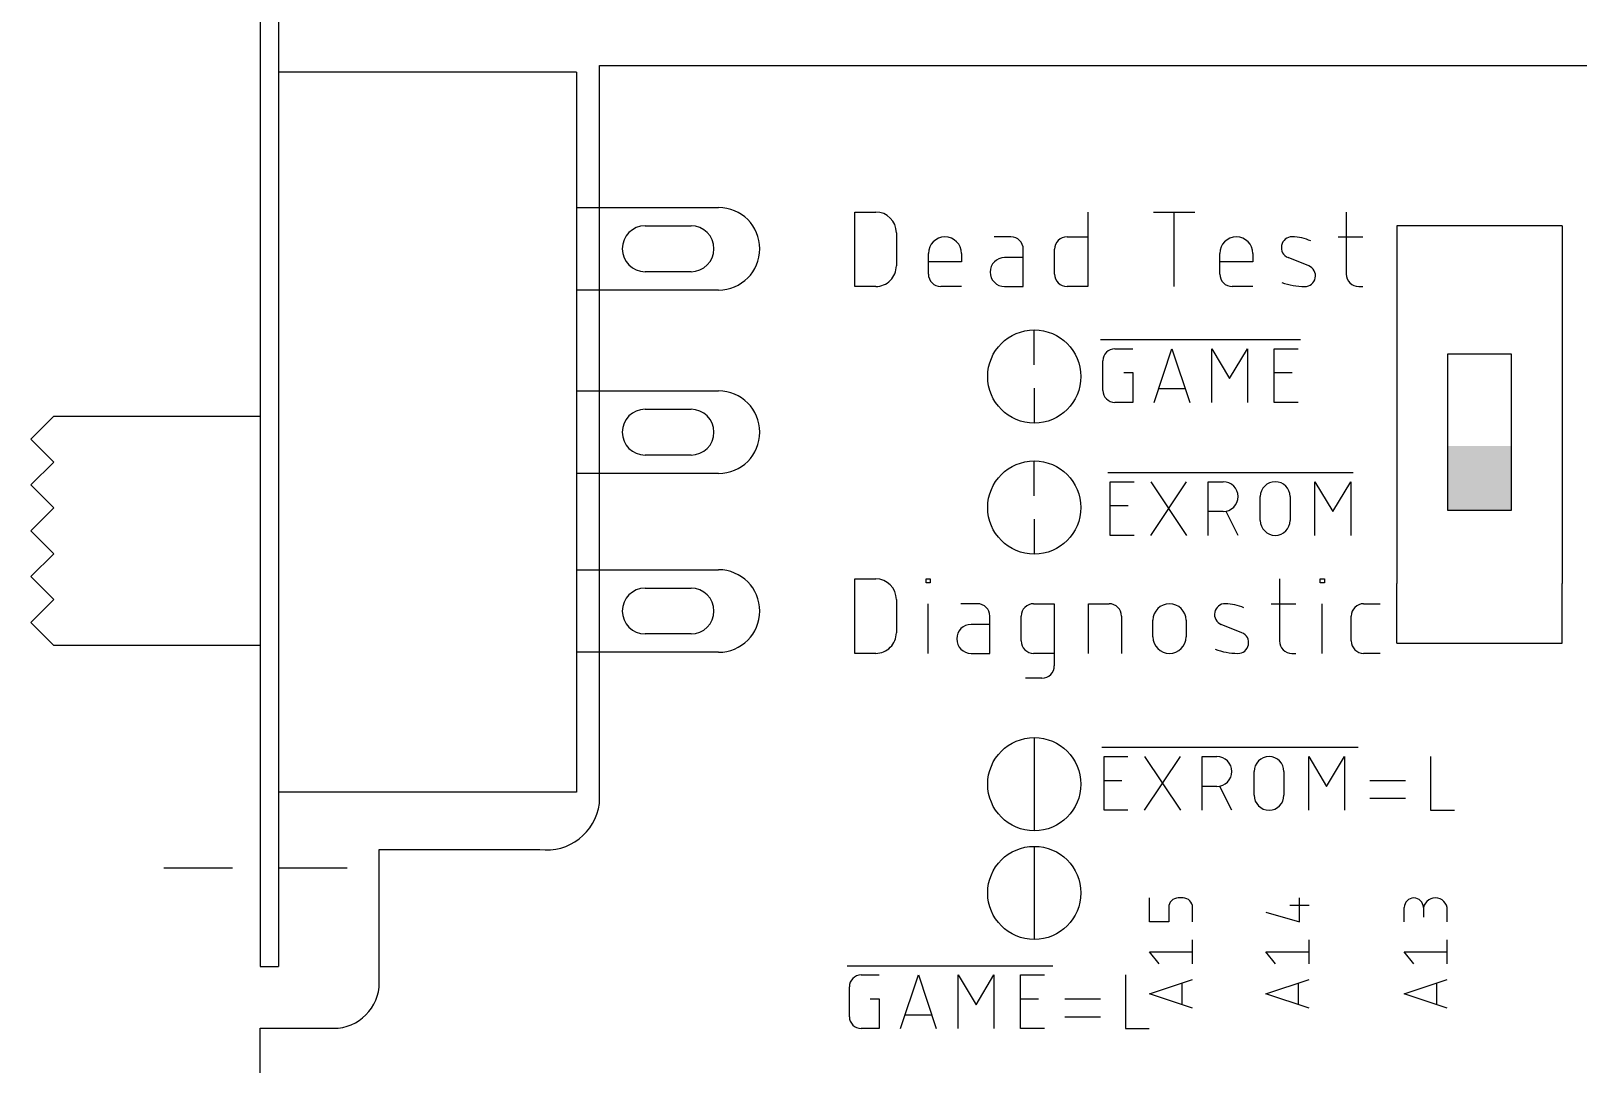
# Model space of a CAD drawing. Extents: x -8 to 66, y 0 to 104.
# Drawn here: x -7.6 to 26.15, y 44.22 to 66.75 of the extents above; entities that cross this region are included whole.
import ezdxf

# ---------------------------------------------------------------- set-up
doc = ezdxf.new("R2010")
doc.units = 0
for name, color, linetype in [('20', 30, 'CONTINUOUS'), ('21', 253, 'CONTINUOUS'), ('51', 253, 'CONTINUOUS')]:
    doc.layers.add(name, color=color, linetype=linetype)

# ---------------------------------------------------------------- blocks, each defined once
blk = doc.blocks.new('RECT')
blk.add_solid([(-0.5, -0.5), (0.5, -0.5), (-0.5, 0.5), (0.5, 0.5)])

msp = doc.modelspace()

# ---------------------------------------------------------------- linework, layer by layer
at = {"layer": '20'}
for p, q in [((4.8, 49.9), (4.8, 66)), ((4.8, 66), (53.2, 66)), ((0, 46), (0, 48.9)), ((0, 48.9), (3.5, 48.9)), ((-2.6, 45), (-1, 45)), ((-2.6, 19), (-2.6, 45))]:
    msp.add_line(p, q, dxfattribs=at)
for centre, radius, start, end in [((3.65, 50.05), 1.1597, 262.5686, 352.5686), ((-1, 46), 1, 270, 0)]:
    msp.add_arc(centre, radius, start, end, dxfattribs=at)
at = {"layer": '21'}
for p, q in [((-2.6, 69.65), (-2.6, 58.35)), ((-2.2, 69.65), (-2.2, 46.35)), ((4.3, 65.85), (-2.2, 65.85)), ((4.3, 65.85), (4.3, 58)), ((10.3762, 61.1762), (10.3762, 62.8018)), ((10.3762, 62.8018), (10.8278, 62.8018)), ((15.4542, 62.8018), (15.4542, 61.1762)), ((16.8892, 62.8018), (17.7923, 62.8018)), ((17.3408, 61.1762), (17.3408, 62.8018)), ((21.0945, 62.8018), (21.0945, 61.4471)), ((25.8, 62.5), (22.2, 62.5)), ((22.2, 62.5), (22.2, 61.3)), ((25.8, 62.5), (25.8, 61.3)), ((11.2793, 62.3502), (11.2793, 61.6278)), ((13.7765, 62.2599), (13.4152, 62.2599)), ((15.0027, 62.2599), (15.4542, 62.2599)), ((20.9139, 62.2599), (21.4558, 62.2599)), ((11.9775, 61.4471), (11.9775, 61.8987)), ((12.7, 61.8987), (12.7, 61.7181)), ((14.0474, 61.8084), (13.641, 61.8084)), ((14.0474, 61.1762), (14.0474, 61.989)), ((14.7317, 61.4471), (14.7317, 61.989)), ((18.3342, 61.4471), (18.3342, 61.8987)), ((19.0567, 61.8987), (19.0567, 61.7181)), ((20.276, 61.6278), (19.8244, 61.8084)), ((12.7, 61.7181), (11.9775, 61.7181)), ((19.0567, 61.7181), (18.3342, 61.7181)), ((10.8278, 61.1762), (10.3762, 61.1762)), ((12.7, 61.1762), (12.2485, 61.1762)), ((13.641, 61.1762), (14.0474, 61.1762)), ((15.4542, 61.1762), (15.0027, 61.1762)), ((19.0567, 61.1762), (18.6052, 61.1762)), ((21.3655, 61.1762), (21.4558, 61.1762)), ((15.735, 60.0224), (20.0919, 60.0224)), ((16.0454, 59.8192), (16.4349, 59.8192)), ((16.902, 58.6508), (17.2915, 59.8192)), ((17.2915, 59.8192), (17.6809, 58.6508)), ((18.1593, 58.6508), (18.1593, 59.8192)), ((18.1593, 59.8192), (18.5488, 59.1701)), ((18.5488, 59.1701), (18.9382, 59.8192)), ((18.9382, 59.8192), (18.9382, 58.6508)), ((19.5219, 58.6508), (19.5219, 59.8192)), ((19.5219, 59.8192), (20.0411, 59.8192)), ((15.7858, 58.9104), (15.7858, 59.5596)), ((22.2, 59.7), (22.2, 58.8)), ((24.7, 59.7), (23.3, 59.7)), ((23.3, 59.7), (23.3, 56.3)), ((24.7, 56.3), (24.7, 59.7)), ((25.8, 59.7), (25.8, 58.8)), ((16.2402, 59.2999), (16.4349, 59.2999)), ((16.4349, 59.2999), (16.4349, 58.6508)), ((19.5219, 59.2999), (19.9113, 59.2999)), ((17.5836, 58.9429), (16.9994, 58.9429)), ((16.4349, 58.6508), (16.0454, 58.6508)), ((20.0411, 58.6508), (19.5219, 58.6508)), ((-7.6, 57.85), (-7.1, 58.35)), ((-7.1, 58.35), (-2.6, 58.35)), ((-2.6, 58.35), (-2.6, 53.35)), ((-7.1, 57.35), (-7.6, 57.85)), ((4.3, 58), (4.3, 50.15)), ((-7.6, 56.85), (-7.1, 57.35)), ((15.8938, 57.1224), (21.241, 57.1224)), ((22.2, 57.2), (22.2, 56.3)), ((25.8, 57.2), (25.8, 56.3)), ((-7.1, 56.35), (-7.6, 56.85)), ((15.9446, 55.7508), (15.9446, 56.9192)), ((15.9446, 56.9192), (16.4638, 56.9192)), ((16.8299, 55.7508), (17.6088, 56.9192)), ((16.8299, 56.9192), (17.6088, 55.7508)), ((18.0833, 55.7508), (18.0833, 56.9192)), ((18.0833, 56.9192), (18.4078, 56.9192)), ((20.4113, 55.7508), (20.4113, 56.9192)), ((20.4113, 56.9192), (20.8007, 56.2701)), ((20.8007, 56.2701), (21.1902, 56.9192)), ((21.1902, 56.9192), (21.1902, 55.7508)), ((15.9446, 56.3999), (16.334, 56.3999)), ((19.2189, 56.0754), (19.2189, 56.5946)), ((19.868, 56.5946), (19.868, 56.0754)), ((-7.6, 55.85), (-7.1, 56.35)), ((18.4078, 56.2701), (18.0833, 56.2701)), ((18.7324, 55.7508), (18.4727, 56.2701)), ((23.3, 56.3), (24.7, 56.3)), ((-7.6, 55.85), (-7.1, 55.35)), ((16.4638, 55.7508), (15.9446, 55.7508)), ((-7.1, 55.35), (-7.6, 54.85)), ((-7.6, 54.85), (-7.1, 54.35)), ((10.3762, 53.1762), (10.3762, 54.8018)), ((10.3762, 54.8018), (10.8278, 54.8018)), ((11.9289, 54.7115), (11.9289, 54.8018)), ((11.9289, 54.8018), (12.0192, 54.8018)), ((12.0192, 54.7115), (11.9289, 54.7115)), ((12.0192, 54.8018), (12.0192, 54.7115)), ((19.6356, 54.8018), (19.6356, 53.4471)), ((20.5261, 54.7115), (20.5261, 54.8018)), ((20.5261, 54.8018), (20.6164, 54.8018)), ((20.6164, 54.7115), (20.5261, 54.7115)), ((20.6164, 54.8018), (20.6164, 54.7115)), ((22.2, 53.4), (22.2, 54.7)), ((25.8, 53.4), (25.8, 54.7)), ((-7.1, 54.35), (-7.6, 53.85)), ((11.2793, 54.3502), (11.2793, 53.6278)), ((11.974, 53.1762), (11.974, 54.2599)), ((13.047, 54.2599), (12.6858, 54.2599)), ((14.2732, 54.2599), (14.7247, 54.2599)), ((14.7247, 54.2599), (14.7247, 52.9053)), ((15.4685, 53.1762), (15.4685, 54.2599)), ((15.4685, 54.2599), (15.9201, 54.2599)), ((19.455, 54.2599), (19.9969, 54.2599)), ((20.5712, 53.1762), (20.5712, 54.2599)), ((21.4726, 54.2599), (21.8339, 54.2599)), ((-7.6, 53.85), (-7.1, 53.35)), ((13.3179, 53.8084), (12.9115, 53.8084)), ((13.3179, 53.1762), (13.3179, 53.989)), ((14.0023, 53.4471), (14.0023, 53.989)), ((16.191, 53.989), (16.191, 53.1762)), ((16.8753, 53.5374), (16.8753, 53.8987)), ((17.5978, 53.8987), (17.5978, 53.5374)), ((18.817, 53.6278), (18.3655, 53.8084)), ((21.2017, 53.4471), (21.2017, 53.989)), ((-2.6, 53.35), (-7.1, 53.35)), ((-2.6, 53.35), (-2.6, 46.35)), ((22.2, 53.4), (25.8, 53.4)), ((10.8278, 53.1762), (10.3762, 53.1762)), ((12.9115, 53.1762), (13.3179, 53.1762)), ((14.7247, 53.1762), (14.2732, 53.1762)), ((19.9065, 53.1762), (19.9969, 53.1762)), ((21.8339, 53.1762), (21.4726, 53.1762)), ((14.4538, 52.6343), (14.0926, 52.6343)), ((15.7588, 51.1287), (21.3515, 51.1287)), ((15.8096, 49.757), (15.8096, 50.9255)), ((15.8096, 50.9255), (16.3288, 50.9255)), ((16.6949, 49.757), (17.4738, 50.9255)), ((16.6949, 50.9255), (17.4738, 49.757)), ((17.9483, 49.757), (17.9483, 50.9255)), ((17.9483, 50.9255), (18.2728, 50.9255)), ((20.2763, 49.757), (20.2763, 50.9255)), ((20.2763, 50.9255), (20.6657, 50.2763)), ((20.6657, 50.2763), (21.0552, 50.9255)), ((21.0552, 50.9255), (21.0552, 49.757)), ((22.9342, 50.9255), (22.9342, 49.757)), ((15.8096, 50.4062), (16.199, 50.4062)), ((19.0839, 50.0816), (19.0839, 50.6009)), ((19.733, 50.6009), (19.733, 50.0816)), ((21.6098, 50.4062), (22.3887, 50.4062)), ((4.3, 50.15), (-2.2, 50.15)), ((18.2728, 50.2763), (17.9483, 50.2763)), ((18.5974, 49.757), (18.3377, 50.2763)), ((21.6098, 50.0167), (22.3887, 50.0167)), ((16.3288, 49.757), (15.8096, 49.757)), ((22.9342, 49.757), (23.4535, 49.757)), ((-4.7, 48.5), (-3.2, 48.5)), ((-2.2, 48.5), (-0.7, 48.5)), ((16.8021, 47.3216), (16.8021, 47.8437)), ((17.2198, 47.6349), (17.2198, 47.3216)), ((17.5331, 47.8437), (17.4286, 47.8437)), ((17.7419, 47.3216), (17.7419, 47.6349)), ((19.8642, 47.6871), (20.2819, 47.6871)), ((20.0731, 47.3216), (20.0731, 47.8437)), ((22.3584, 47.3216), (22.3584, 47.6349)), ((22.776, 47.6349), (22.776, 47.426)), ((17.2198, 47.3216), (16.8021, 47.3216)), ((19.3421, 47.5304), (20.0731, 47.3216)), ((23.2981, 47.3216), (23.2981, 47.5827)), ((17.7419, 46.4072), (17.7419, 46.9293)), ((20.2819, 46.4072), (20.2819, 46.9293)), ((23.2981, 46.4072), (23.2981, 46.9293)), ((17.0109, 46.4072), (16.8021, 46.6683)), ((16.8021, 46.6683), (17.7419, 46.6683)), ((19.5509, 46.4072), (19.3421, 46.6683)), ((19.3421, 46.6683), (20.2819, 46.6683)), ((22.5672, 46.4072), (22.3584, 46.6683)), ((22.3584, 46.6683), (23.2981, 46.6683)), ((-2.6, 46.35), (-2.2, 46.35)), ((10.2025, 46.3662), (14.6927, 46.3662)), ((10.2533, 45.2542), (10.2533, 45.9033)), ((10.5129, 46.163), (10.9024, 46.163)), ((11.3695, 44.9946), (11.759, 46.163)), ((11.759, 46.163), (12.1484, 44.9946)), ((12.6268, 44.9946), (12.6268, 46.163)), ((12.6268, 46.163), (13.0163, 45.5138)), ((13.0163, 45.5138), (13.4057, 46.163)), ((13.4057, 46.163), (13.4057, 44.9946)), ((13.9894, 44.9946), (13.9894, 46.163)), ((13.9894, 46.163), (14.5086, 46.163)), ((16.2754, 46.163), (16.2754, 44.9946)), ((16.8021, 45.7539), (17.7419, 46.0671)), ((17.5069, 45.9888), (17.5069, 45.5189)), ((19.3421, 45.7539), (20.2819, 46.0671)), ((20.047, 45.9888), (20.047, 45.5189)), ((22.3584, 45.7539), (23.2981, 46.0671)), ((23.0632, 45.9888), (23.0632, 45.5189)), ((10.7077, 45.6437), (10.9024, 45.6437)), ((10.9024, 45.6437), (10.9024, 44.9946)), ((13.9894, 45.6437), (14.3788, 45.6437)), ((14.9509, 45.6437), (15.7298, 45.6437)), ((17.7419, 45.4406), (16.8021, 45.7539)), ((20.2819, 45.4406), (19.3421, 45.7539)), ((23.2981, 45.4406), (22.3584, 45.7539)), ((12.0511, 45.2867), (11.4669, 45.2867)), ((14.9509, 45.2542), (15.7298, 45.2542)), ((10.9024, 44.9946), (10.5129, 44.9946)), ((14.5086, 44.9946), (13.9894, 44.9946)), ((16.2754, 44.9946), (16.7946, 44.9946))]:
    msp.add_line(p, q, dxfattribs=at)
for centre in [(14.2875, 59.2138), (14.2875, 56.3563), (14.2875, 50.3238), (14.2875, 47.9525)]:
    msp.add_circle(centre, 1.016, dxfattribs=at)
for centre, radius, start, end in [((10.8278, 62.3502), 0.4516, 0, 90), ((12.3388, 61.8987), 0.3612, 0, 180), ((13.7765, 61.989), 0.2709, 0, 90), ((15.0027, 61.989), 0.2709, 90, 180), ((18.6955, 61.8987), 0.3612, 0, 180), ((19.9114, 62.0258), 0.2342, 89.1818, 248.1988), ((19.9001, 61.2345), 1.0256, 65.7611, 89.1818), ((13.641, 61.4923), 0.3161, 90, 270), ((10.8278, 61.6278), 0.4516, 269.9996, 0), ((12.2485, 61.4471), 0.2709, 180, 270), ((15.0027, 61.4471), 0.2709, 180, 270), ((18.6052, 61.4471), 0.2709, 180, 270), ((20.189, 61.4103), 0.2342, 269.1818, 68.1988), ((21.3655, 61.4471), 0.2709, 180, 270), ((20.2075, 62.7076), 1.5316, 250.2089, 269.1818), ((16.0454, 59.5596), 0.2596, 90.0007, 180), ((16.0454, 58.9104), 0.2596, 180, 270), ((18.4078, 56.5946), 0.3246, 270, 90), ((19.5434, 56.5946), 0.3246, 0, 180), ((19.5434, 56.0754), 0.3246, 180, 0), ((10.8278, 54.3502), 0.4516, 0, 90), ((13.047, 53.989), 0.2709, 0, 90), ((14.2732, 53.989), 0.2709, 90, 180), ((15.9201, 53.989), 0.2709, 0.0007, 90), ((17.2366, 53.8987), 0.3612, 0, 180), ((18.4524, 54.0258), 0.2342, 89.1818, 248.1988), ((18.4411, 53.2345), 1.0256, 65.7611, 89.1818), ((21.4726, 53.989), 0.2709, 90, 180), ((12.9115, 53.4923), 0.3161, 90, 270), ((10.8278, 53.6278), 0.4516, 269.9996, 0), ((14.2732, 53.4471), 0.2709, 180, 270), ((17.2366, 53.5374), 0.3612, 180, 0), ((18.7301, 53.4103), 0.2342, 269.1818, 68.1988), ((19.9065, 53.4471), 0.2709, 180, 270), ((21.4726, 53.4471), 0.2709, 180, 270), ((18.7486, 54.7076), 1.5316, 250.2089, 269.1818), ((14.4538, 52.9053), 0.2709, 270.0007, 360), ((18.2728, 50.6009), 0.3246, 270, 90), ((19.4084, 50.6009), 0.3246, 0, 180), ((19.4084, 50.0816), 0.3246, 180, 0), ((17.4286, 47.6349), 0.2088, 90, 180), ((17.5331, 47.6349), 0.2088, 0, 90), ((22.5672, 47.6349), 0.2088, 0, 180), ((23.0371, 47.5827), 0.2611, 0, 180), ((10.5129, 45.9033), 0.2596, 90.0007, 180), ((10.5129, 45.2542), 0.2596, 180, 270)]:
    msp.add_arc(centre, radius, start, end, dxfattribs=at)
at = {"layer": '51'}
for p, q in [((4.3, 62.9), (7.4, 62.9)), ((5.8, 62.5), (6.8, 62.5)), ((6.8, 61.5), (5.8, 61.5)), ((7.4, 61.1), (4.3, 61.1)), ((22.2, 61.3), (22.2, 59.7)), ((25.8, 61.3), (25.8, 59.7)), ((14.2875, 59.4678), (14.2875, 60.2298)), ((4.3, 58.9), (7.4, 58.9)), ((14.2875, 58.9597), (14.2875, 58.1978)), ((22.2, 58.8), (22.2, 57.2)), ((25.8, 58.8), (25.8, 57.2)), ((5.8, 58.5), (6.8, 58.5)), ((6.8, 57.5), (5.8, 57.5)), ((7.4, 57.1), (4.3, 57.1)), ((14.2875, 56.6103), (14.2875, 57.3723)), ((14.2875, 56.1023), (14.2875, 55.3403)), ((22.2, 56.3), (22.2, 54.7)), ((25.8, 56.3), (25.8, 54.7)), ((4.3, 55), (7.4, 55)), ((5.8, 54.6), (6.8, 54.6)), ((6.8, 53.6), (5.8, 53.6)), ((7.4, 53.2), (4.3, 53.2)), ((14.2875, 51.3398), (14.2875, 49.3078)), ((14.2875, 48.9685), (14.2875, 46.9365))]:
    msp.add_line(p, q, dxfattribs=at)
for centre, radius, start, end in [((7.4, 62), 0.9, 270, 90), ((5.8, 62), 0.5, 90, 270), ((6.8, 62), 0.5, 270, 90), ((7.4, 58), 0.9, 270, 90), ((5.8, 58), 0.5, 90, 270), ((6.8, 58), 0.5, 270, 90), ((7.4, 54.1), 0.9, 270, 90), ((5.8, 54.1), 0.5, 90, 270), ((6.8, 54.1), 0.5, 270, 90)]:
    msp.add_arc(centre, radius, start, end, dxfattribs=at)

# ---------------------------------------------------------------- block references
at = {"layer": '21', "xscale": 1.4, "yscale": 1.4, "rotation": 270}
msp.add_blockref('RECT', (24, 57), dxfattribs=at)

doc.saveas('drawing.dxf')
